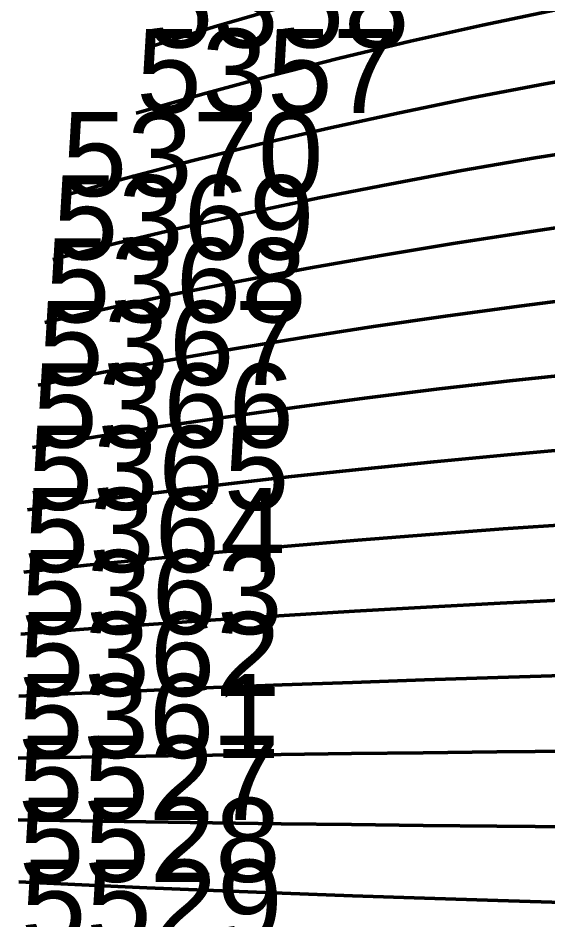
# Model space of a CAD drawing. Extents: x -25.3 to 28.3, y -25.5 to 26.5.
# Drawn here: x -25.28 to -18.99, y -1.56 to 9.16 of the extents above; entities that cross this region are included whole.
import ezdxf

# ---------------------------------------------------------------- set-up
doc = ezdxf.new("R2010")
doc.units = 0
doc.header["$MEASUREMENT"] = 0
doc.layers.add('Errors', color=12, linetype='CONTINUOUS')
doc.layers.add('LowerTendons', color=150, linetype='CONTINUOUS', lineweight=50)
doc.styles.get("Standard").update_dxf_attribs({"font": 'arial.ttf', "width": 40, "oblique": 50})

msp = doc.modelspace()

# ---------------------------------------------------------------- linework, layer by layer
at = {"layer": 'LowerTendons'}
for p, q in [((-22.1425, 9.28992, 25.32622), (-22.94994, 9.05454, 24.68452)), ((-18.89268, 9.25852, 27.84522), (-19.7642, 9.0756, 27.29506)), ((-22.94994, 9.05454, 24.68452), (-23.73928, 8.80988, 24.01755)), ((-19.7642, 9.0756, 27.29506), (-20.62046, 8.88392, 26.71858)), ((-20.62046, 8.88392, 26.71858), (-21.4606, 8.68358, 26.11605)), ((-21.4606, 8.68358, 26.11605), (-22.28373, 8.47467, 25.48775)), ((-22.28373, 8.47467, 25.48775), (-23.08893, 8.2573, 24.83401)), ((-18.13441, 8.53896, 28.5699), (-19.02163, 8.37917, 28.03528)), ((-19.02163, 8.37917, 28.03528), (-19.89377, 8.21142, 27.474)), ((-23.08893, 8.2573, 24.83401), (-23.87532, 8.03159, 24.15518)), ((-19.89377, 8.21142, 27.474), (-20.74994, 8.03578, 26.88635)), ((-20.74994, 8.03578, 26.88635), (-21.5893, 7.85236, 26.27266)), ((-21.5893, 7.85236, 26.27266), (-22.41095, 7.66126, 25.63327)), ((-22.41095, 7.66126, 25.63327), (-23.21402, 7.46259, 24.96856)), ((-18.24876, 7.64374, 28.75006), (-19.13709, 7.49894, 28.20545)), ((-23.21402, 7.46259, 24.96856), (-23.99764, 7.25648, 24.27894)), ((-19.13709, 7.49894, 28.20545), (-20.00969, 7.34704, 27.6341)), ((-20.00969, 7.34704, 27.6341), (-20.8657, 7.18811, 27.03634)), ((-23.99764, 7.25648, 24.27894), (-24.76091, 7.04306, 23.56486)), ((-20.8657, 7.18811, 27.03634), (-21.70425, 7.02227, 26.41256)), ((-21.70425, 7.02227, 26.41256), (-22.5245, 6.84961, 25.76315)), ((-22.5245, 6.84961, 25.76315), (-23.32558, 6.67026, 25.08854)), ((-23.32558, 6.67026, 25.08854), (-24.10664, 6.48433, 24.38921)), ((-18.35, 6.7472, 28.90956), (-19.23925, 6.61801, 28.35601)), ((-19.23925, 6.61801, 28.35601), (-20.11219, 6.48256, 27.77564)), ((-24.10664, 6.48433, 24.38921), (-24.86681, 6.29195, 23.66565)), ((-20.11219, 6.48256, 27.77564), (-20.96797, 6.34094, 27.16886)), ((-20.96797, 6.34094, 27.16886), (-21.80575, 6.19325, 26.53607)), ((-21.80575, 6.19325, 26.53607), (-22.62468, 6.0396, 25.87773)), ((-22.62468, 6.0396, 25.87773), (-23.42393, 5.8801, 25.19432)), ((-23.42393, 5.8801, 25.19432), (-24.20266, 5.71487, 24.48636)), ((-18.43827, 5.84957, 29.04862), (-19.32826, 5.73652, 28.4872)), ((-24.20266, 5.71487, 24.48636), (-24.96004, 5.54403, 23.75437)), ((-19.32826, 5.73652, 28.4872), (-20.20144, 5.61805, 27.89891)), ((-20.20144, 5.61805, 27.89891), (-21.05698, 5.49427, 27.28419)), ((-21.05698, 5.49427, 27.28419), (-21.89402, 5.36525, 26.64349)), ((-21.89402, 5.36525, 26.64349), (-22.71176, 5.2311, 25.97733)), ((-22.71176, 5.2311, 25.97733), (-23.50936, 5.09193, 25.28621)), ((-23.50936, 5.09193, 25.28621), (-24.28601, 4.94784, 24.57069)), ((-24.28601, 4.94784, 24.57069), (-25.04091, 4.79896, 23.83134)), ((-17.89325, 5.01444, 29.54145), (-19.40428, 4.8546, 28.59925)), ((-19.40428, 4.8546, 28.59925), (-20.27763, 4.75358, 28.00413)), ((-20.27763, 4.75358, 28.00413), (-21.13291, 4.64807, 27.38258)), ((-21.13291, 4.64807, 27.38258), (-21.96929, 4.53816, 26.73509)), ((-21.96929, 4.53816, 26.73509), (-22.78596, 4.42394, 26.06221)), ((-22.78596, 4.42394, 26.06221), (-23.58212, 4.30551, 25.36447)), ((-23.58212, 4.30551, 25.36447), (-24.35696, 4.18295, 24.64247)), ((-24.35696, 4.18295, 24.64247), (-25.10972, 4.05638, 23.89682)), ((-18.12614, 4.08992, 29.54193), (-19.46743, 3.97234, 28.69233)), ((-19.46743, 3.97234, 28.69233), (-20.3409, 3.88915, 28.0915)), ((-20.3409, 3.88915, 28.0915), (-21.19594, 3.80231, 27.46424)), ((-21.19594, 3.80231, 27.46424), (-22.03174, 3.71189, 26.81109)), ((-22.03174, 3.71189, 26.81109), (-22.8475, 3.61795, 26.13259)), ((-22.8475, 3.61795, 26.13259), (-23.64243, 3.52059, 25.42934)), ((-23.64243, 3.52059, 25.42934), (-24.41574, 3.41988, 24.70194)), ((-24.41574, 3.41988, 24.70194), (-25.16669, 3.31592, 23.95104)), ((-18.30943, 3.17307, 29.54161), (-19.51783, 3.08983, 28.7666)), ((-20.39136, 3.0248, 28.1612), (-21.24619, 2.95694, 27.52936)), ((-19.51783, 3.08983, 28.7666), (-20.39136, 3.0248, 28.1612)), ((-21.24619, 2.95694, 27.52936), (-22.08151, 2.88629, 26.87166)), ((-22.89653, 2.81293, 26.18867), (-23.69046, 2.73692, 25.481)), ((-22.08151, 2.88629, 26.87166), (-22.89653, 2.81293, 26.18867)), ((-23.69046, 2.73692, 25.481), (-24.46254, 2.65833, 24.74929)), ((-24.46254, 2.65833, 24.74929), (-25.21203, 2.57722, 23.99419)), ((-18.44509, 2.26223, 29.54101), (-19.55555, 2.20714, 28.8222)), ((-20.42913, 2.16051, 28.21335), (-21.28379, 2.11187, 27.57808)), ((-19.55555, 2.20714, 28.8222), (-20.42913, 2.16051, 28.21335)), ((-22.11874, 2.06124, 26.91696), (-22.93319, 2.00868, 26.2306)), ((-21.28379, 2.11187, 27.57808), (-22.11874, 2.06124, 26.91696)), ((-23.72636, 1.95423, 25.51962), (-24.49751, 1.89795, 24.78467)), ((-22.93319, 2.00868, 26.2306), (-23.72636, 1.95423, 25.51962)), ((-24.49751, 1.89795, 24.78467), (-25.2459, 1.83989, 24.02643)), ((-20.45426, 1.29628, 28.24806), (-21.30881, 1.26703, 27.61049)), ((-19.58066, 1.32433, 28.85921), (-20.45426, 1.29628, 28.24806)), ((-18.53445, 1.35568, 29.54059), (-19.58066, 1.32433, 28.85921)), ((-22.95757, 1.20498, 26.25848), (-23.75024, 1.17226, 25.5453)), ((-22.14351, 1.23658, 26.9471), (-22.95757, 1.20498, 26.25848)), ((-21.30881, 1.26703, 27.61049), (-22.14351, 1.23658, 26.9471)), ((-24.52076, 1.13843, 24.80819), (-25.26842, 1.10354, 24.04785)), ((-23.75024, 1.17226, 25.5453), (-24.52076, 1.13843, 24.80819)), ((-20.46681, 0.43209, 28.2654), (-21.3213, 0.42233, 27.62668)), ((-19.59321, 0.44145, 28.8777), (-20.46681, 0.43209, 28.2654)), ((-18.57911, 0.4517, 29.54019), (-19.59321, 0.44145, 28.8777)), ((-24.53237, 0.37942, 24.81993), (-25.27966, 0.36778, 24.05855)), ((-23.76216, 0.3907, 25.55812), (-24.53237, 0.37942, 24.81993)), ((-22.96974, 0.40162, 26.27241), (-23.76216, 0.3907, 25.55812)), ((-22.15587, 0.41217, 26.96215), (-22.96974, 0.40162, 26.27241)), ((-21.3213, 0.42233, 27.62668), (-22.15587, 0.41217, 26.96215)), ((-24.53237, -0.37942, 24.81993), (-25.27966, -0.36778, 24.05855)), ((-23.76216, -0.3907, 25.55812), (-24.53237, -0.37942, 24.81993)), ((-22.96974, -0.40162, 26.27241), (-23.76216, -0.3907, 25.55812)), ((-22.15587, -0.41217, 26.96215), (-22.96974, -0.40162, 26.27241)), ((-21.3213, -0.42233, 27.62668), (-22.15587, -0.41217, 26.96215)), ((-20.46681, -0.43209, 28.2654), (-21.3213, -0.42233, 27.62668)), ((-19.59321, -0.44145, 28.8777), (-20.46681, -0.43209, 28.2654)), ((-18.57911, -0.4517, 29.54019), (-19.59321, -0.44145, 28.8777)), ((-24.52076, -1.13843, 24.80819), (-25.26842, -1.10354, 24.04785)), ((-23.75024, -1.17226, 25.5453), (-24.52076, -1.13843, 24.80819)), ((-22.95757, -1.20498, 26.25848), (-23.75024, -1.17226, 25.5453)), ((-22.14351, -1.23658, 26.9471), (-22.95757, -1.20498, 26.25848)), ((-21.30881, -1.26703, 27.61049), (-22.14351, -1.23658, 26.9471)), ((-20.45426, -1.29628, 28.24806), (-21.30881, -1.26703, 27.61049)), ((-19.58066, -1.32433, 28.85921), (-20.45426, -1.29628, 28.24806)), ((-18.53445, -1.35568, 29.54059), (-19.58066, -1.32433, 28.85921))]:
    msp.add_line(p, q, dxfattribs=at)

# ---------------------------------------------------------------- texts
at = {"layer": 'Errors'}
for s, p in [('5358', (-23.73928, 8.80988, 24.01755)), ('5357', (-23.87532, 8.03159, 24.15518)), ('5370', (-24.76091, 7.04306, 23.56486)), ('5369', (-24.86681, 6.29195, 23.66565)), ('5368', (-24.96004, 5.54403, 23.75437)), ('5367', (-25.04091, 4.79896, 23.83134)), ('5366', (-25.10972, 4.05638, 23.89682)), ('5365', (-25.16669, 3.31592, 23.95104)), ('5364', (-25.21203, 2.57722, 23.99419)), ('5363', (-25.2459, 1.83989, 24.02643)), ('5362', (-25.26842, 1.10354, 24.04785)), ('5361', (-25.27966, 0.36778, 24.05855)), ('5527', (-25.27966, -0.36778, 24.05855)), ('5528', (-25.26842, -1.10354, 24.04785)), ('5529', (-25.2459, -1.83989, 24.02643))]:
    msp.add_text(s, height=1, dxfattribs=at).set_placement(p)

doc.saveas('drawing.dxf')
